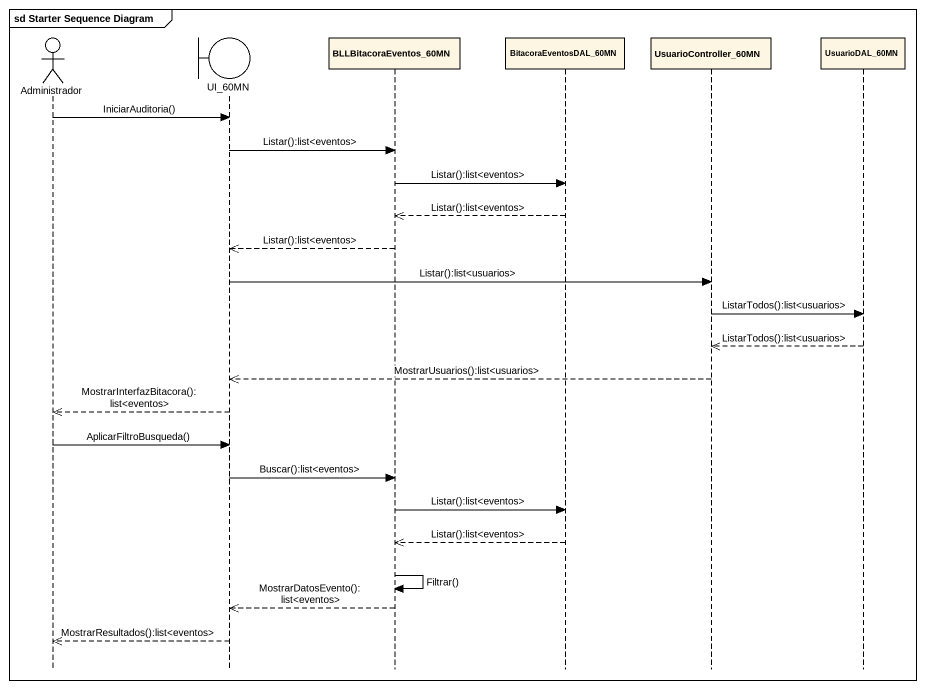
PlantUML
@startuml
mainframe sd Starter Sequence Diagram
hide footbox
actor Administrador
boundary UI_60MN
participant BLLBitacoraEventos_60MN
participant BitacoraEventosDAL_60MN
participant UsuarioController_60MN
participant UsuarioDAL_60MN

Administrador -> UI_60MN : IniciarAuditoria()
UI_60MN -> BLLBitacoraEventos_60MN : Listar():list<eventos>
BLLBitacoraEventos_60MN -> BitacoraEventosDAL_60MN : Listar():list<eventos>
BitacoraEventosDAL_60MN -->> BLLBitacoraEventos_60MN : Listar():list<eventos>
BLLBitacoraEventos_60MN -->> UI_60MN : Listar():list<eventos>
UI_60MN -> UsuarioController_60MN : Listar():list<usuarios>
UsuarioController_60MN -> UsuarioDAL_60MN : ListarTodos():list<usuarios>
UsuarioDAL_60MN -->> UsuarioController_60MN : ListarTodos():list<usuarios>
UsuarioController_60MN -->> UI_60MN : MostrarUsuarios():list<usuarios>
UI_60MN -->> Administrador : MostrarInterfazBitacora():list<eventos>
Administrador -> UI_60MN : AplicarFiltroBusqueda()
UI_60MN -> BLLBitacoraEventos_60MN : Buscar():list<eventos>
BLLBitacoraEventos_60MN -> BitacoraEventosDAL_60MN : Listar():list<eventos>
BitacoraEventosDAL_60MN -->> BLLBitacoraEventos_60MN : Listar():list<eventos>
BLLBitacoraEventos_60MN -> BLLBitacoraEventos_60MN : Filtrar()
BLLBitacoraEventos_60MN -->> UI_60MN : MostrarDatosEvento():list<eventos>
UI_60MN -->> Administrador : MostrarResultados():list<eventos>
@enduml
